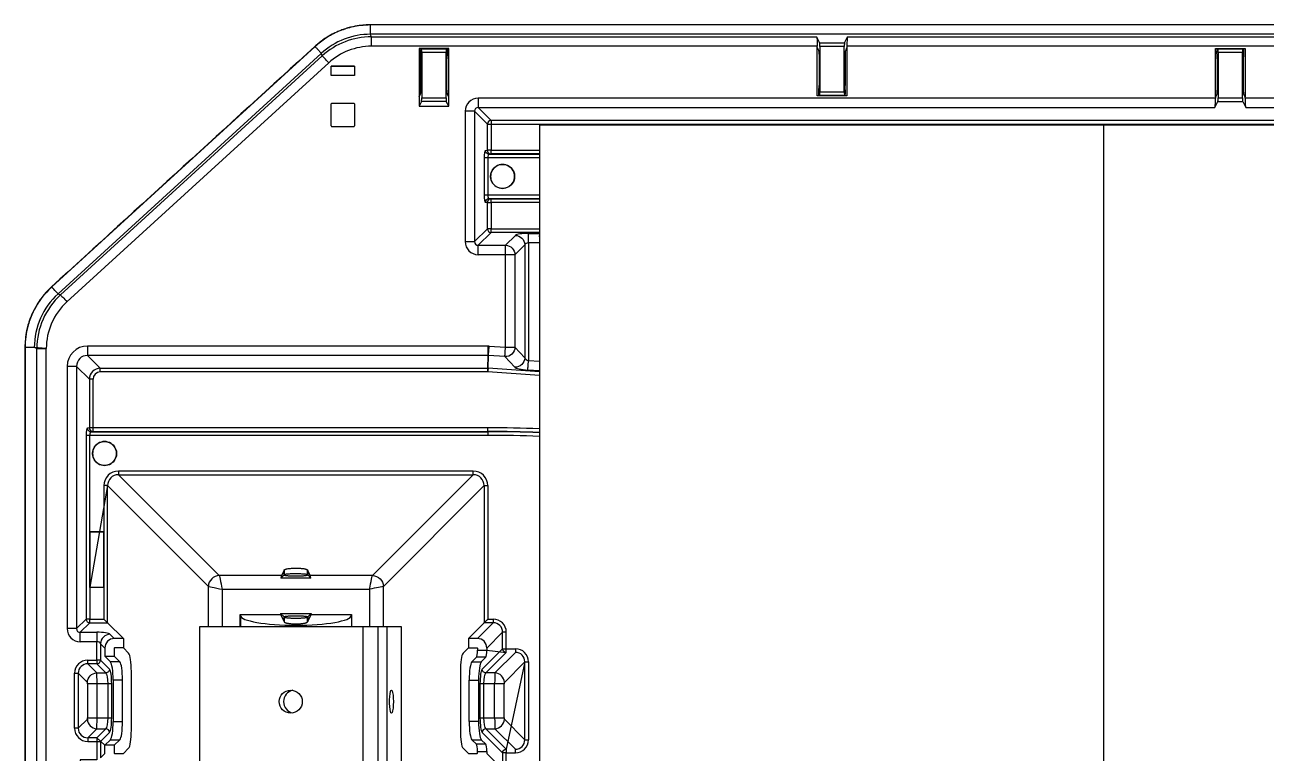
# Model space of a CAD drawing. Header units: feet. Extents: x 1518 to 2565, y 62 to 679.
# Drawn here: x 2068.57 to 2085.34, y 669.15 to 678.99 of the extents above; entities that cross this region are included whole.
import ezdxf

# ---------------------------------------------------------------- set-up
doc = ezdxf.new("R2010")
doc.units = ezdxf.units.FT
doc.header["$LTSCALE"] = 50
doc.header["$MEASUREMENT"] = 0

# ---------------------------------------------------------------- blocks, each defined once
blk = doc.blocks.new('Z1')
at = {"color": 1, "linetype": 'Continuous'}
for p, q in [((-50.20885535459092, 212.0971609785156), (-50.18797964908299, 212.0550716514008)), ((-50.18436582416325, 212.0058391534731), (-50.18436582416325, 211.5843920753978)), ((-49.83335547906609, 212.0058391534731), (-49.83335547906609, 211.5843920753978)), ((-49.80885656207829, 212.0971609785156), (-49.82974165414635, 212.0550716514008)), ((-56.46212412962996, 211.8453102345829), (-56.46212412962996, 211.7203094386023)), ((-55.56436554061656, 211.5223469254834), (-55.56436554061656, 211.9437846169985)), ((-55.21335519551576, 211.5223469254834), (-55.21335519551576, 211.9437846169985)), ((-44.80435672115709, 211.9437846169985), (-44.80435672115709, 211.5223469254834)), ((-44.45335576261641, 211.9437846169985), (-44.45335576261641, 211.5223469254834)), ((-56.77612327562019, 211.0373153019427), (-56.77612327562019, 211.3353103661448)), ((-56.76612659110106, 211.3453164372204), (-56.47212081414909, 211.3453164372204)), ((-56.46212412962996, 211.3353103661448), (-56.46212412962996, 211.0373153019427)), ((-55.1888562785316, 211.4310157138825), (-55.20974137059602, 211.4731050409955)), ((-44.82885563814125, 211.4310157138825), (-44.82885563814125, 211.4131718666831)), ((-56.47212081414909, 211.0273092308671), (-56.76612659110106, 211.0273092308671)), ((-60.75348020885212, 208.0281724638171), (-60.62545694112123, 208.0281724638171)), ((-60.02097197751573, 206.9055682589042), (-54.65867530989271, 206.9055682589042)), ((-54.65867530989271, 206.9055682589042), (-54.65867530989271, 206.9082152683259)), ((-59.84872863395503, 205.5494546448444), (-60.03612188250554, 205.5494546448444)), ((-57.41226910014302, 205.0352965311085), (-57.41226910014302, 204.9712051114984)), ((-57.0950785243549, 204.9712051114984), (-57.0950785243549, 205.0352965311085)), ((-60.03829956401387, 204.8016369370307), (-60.03829956401387, 204.3722676038087)), ((-60.21560226246584, 204.2442161764029), (-60.08754144850172, 204.3722676038087)), ((-60.03829956401387, 204.3722676038087), (-60.08754144850172, 204.3722676038087)), ((-58.00509595842232, 204.4360868132317), (-57.46150159807075, 204.4360868132317)), ((-57.41226910014302, 204.4000142699442), (-57.41226910014302, 204.3359228503341)), ((-57.0950785243549, 204.3359228503341), (-57.0950785243549, 204.4000142699442)), ((-56.50225166607561, 204.4360868132317), (-56.50225166607561, 204.2675605467266)), ((-60.21560226246584, 204.2442161764029), (-60.34362553019673, 204.2442161764029)), ((-56.34928831312209, 204.2675605467266), (-56.34928831312209, 202.2475638285687)), ((-54.99481734675282, 203.9113218886941), (-54.92309465529615, 203.9830539667055)), ((-54.92309465529615, 203.9830539667055), (-54.80494604682826, 203.9830539667055)), ((-54.80494604682826, 203.9830539667055), (-54.80001810375688, 203.9781260236323)), ((-54.80001810375688, 203.9781260236323), (-54.80001810375688, 203.9549599979164)), ((-54.80001810375688, 203.9549599979164), (-54.67309306333846, 203.9549599979164)), ((-54.16004256347514, 203.7950036590773), (-54.11080067898729, 203.7950036590773)), ((-54.11080067898729, 203.7950036590773), (-54.11080067898729, 202.743174103236)), ((-59.47610104524574, 202.8730559094965), (-59.47610104524574, 203.6651218528168)), ((-55.03124657925218, 203.6651218528168), (-55.03124657925218, 202.8730559094965)), ((-59.70732013418456, 202.6671335949959), (-59.83425456115947, 202.6671335949959)), ((-54.16004256347514, 202.743174103236), (-54.11080067898729, 202.743174103236))]:
    blk.add_line(p, q, dxfattribs=at)
for points in [[(-38.03573773948665, 212.4045895337404), (-38.03573773948665, 212.4024024656719), (-56.24533218069701, 212.4024024656719), (-56.24533218069701, 212.4045895337404)], [(-56.23233179754607, 212.2430280934459), (-50.21826068594237, 212.2430280934459), (-50.17704430874437, 212.1599664396472), (-49.8406769944886, 212.1599664396472), (-49.79946061729061, 212.2430280934459), (-39.45826125303938, 212.2430280934459), (-39.4170354892849, 212.1599664396472)], [(-55.1888562785316, 211.3040906734641), (-55.1888562785316, 211.4310157138825), (-55.1888562785316, 212.0852775957937), (-55.58885507104424, 212.0852775957937), (-55.58885507104424, 211.4310157138825), (-55.5679793655363, 211.4731050409955)], [(-44.80797993263332, 211.4731050409955), (-44.82885563814125, 211.4310157138825), (-44.82885563814125, 212.0852775957937), (-44.42885684562862, 212.0852775957937), (-44.42885684562862, 211.4310157138825)], [(-60.4663641656407, 208.7701047996179), (-60.43283537963725, 208.755320970402), (-56.89648711183327, 211.9853670699686)], [(-56.46321297038594, 211.8442213938288), (-56.46212412962996, 211.8453102345829), (-56.77612327562019, 211.8453102345829), (-56.77503443486421, 211.8442213938288)], [(-56.46321297038594, 211.7214076659166), (-56.46212412962996, 211.7203094386023), (-56.77612327562019, 211.7203094386023)], [(-55.58885507104424, 211.4310157138825), (-55.58885507104424, 211.3040906734641), (-55.1888562785316, 211.3040906734641), (-55.22067671093828, 211.3682196393074), (-55.55704402519405, 211.3682196393074), (-55.58885507104424, 211.3040906734641)], [(-38.58022382286799, 211.2851485989522), (-38.58022382286799, 211.4131718666831), (-44.42885684562862, 211.4131718666831), (-44.42885684562862, 211.4310157138825), (-44.44974193769667, 211.4731050409955)], [(-46.33827052125343, 195.4251692547859), (-38.71326889925331, 195.4251692547859), (-38.71326889925331, 211.0501748867209), (-46.33827052125343, 211.0501748867209), (-53.96327214324992, 211.0501748867209), (-53.96327214324992, 195.4251692547859), (-54.61671739459416, 195.4251692547859), (-54.61671739459416, 195.4744111392738), (-53.96327214324992, 195.4744111392738)], [(-53.96327214324992, 195.4251692547859), (-46.33827052125343, 195.4251692547859), (-46.33827052125343, 211.0501748867209)], [(-54.66079667205486, 210.6065849177776), (-54.71003855653908, 210.6065849177776), (-54.71003855653908, 210.1048546071415), (-54.66079667205486, 210.1048546071415), (-53.96327214324992, 210.1048546071415)], [(-53.96327214324992, 210.6065849177776), (-54.66079667205486, 210.6065849177776), (-54.66079667205486, 210.1048546071415)], [(-53.96327214324992, 209.5984404039482), (-54.61671739459416, 209.5984404039482), (-54.61671739459416, 209.6476729018777), (-53.96327214324992, 209.6476729018777)], [(-54.11081006554377, 209.4575481648808), (-54.11081006554377, 209.5855714326117), (-53.96327214324992, 209.5855714326117)], [(-53.96327214324992, 209.5435759710799), (-53.97105360002388, 209.5513574278557), (-53.96327214324992, 209.5513574278557)], [(-54.16005195003163, 209.4313221211796), (-54.29309702641694, 209.298267658236), (-54.29309702641694, 208.0476777318236), (-54.16005195003163, 207.9052460972071)], [(-53.96327214324992, 209.4575481648808), (-54.11081006554377, 209.4575481648808), (-54.11081006554377, 207.866864460595), (-53.96327214324992, 207.8568020701696)], [(-60.75348020885212, 198.5100052984963), (-60.75348020885212, 208.0281724638171), (-60.78700899485921, 208.0429562930331)], [(-53.96327214324992, 207.6662267783777), (-54.660102066744, 207.7137696958252), (-59.8957365175811, 207.7137696958252), (-59.8957365175811, 207.7630115803113), (-54.660102066744, 207.7630115803113), (-54.6542354678495, 207.9351516717343), (-54.6542354678495, 208.0631749394652), (-60.06787660900591, 208.0631749394652), (-60.06787660900591, 207.9351516717343)], [(-54.6542354678495, 207.9351516717343), (-60.06787660900591, 207.9351516717343), (-59.8957365175811, 207.7630115803113)], [(-60.21560226246584, 207.7874260182743), (-60.34362553019673, 207.7874260182743), (-60.34362553019673, 204.2442161764029)], [(-60.04346217104103, 207.6152859268514), (-60.21560226246584, 207.7874260182743), (-60.21560226246584, 204.2442161764029)], [(-54.65867530989271, 206.9055682589042), (-54.65867530989271, 206.8555754497575), (-60.03829956401387, 206.8555754497575)], [(-58.43577002323946, 204.2675605467266), (-58.43577002323946, 204.8150972615367), (-59.79730906795885, 206.1766363062543), (-59.84654156588658, 206.1766363062543), (-59.84654156588658, 205.5516323263546), (-59.84654156588658, 204.8016369370307), (-59.84654156588658, 204.3722676038087)], [(-54.71003855653908, 206.1766363062543), (-54.66079667205486, 206.1766363062543), (-54.66079667205486, 204.3722676038087)], [(-59.84872863395503, 204.8038146185409), (-59.84872863395503, 205.5494546448444), (-59.84654156588658, 205.5516323263546), (-60.03829956401387, 205.5516323263546), (-60.03612188250554, 205.5494546448444), (-60.03612188250554, 204.8038146185409)], [(-57.46150159807075, 204.4497160957835), (-57.46150159807075, 204.4360868132317), (-57.4136770838777, 204.3396962467432), (-57.4136770838777, 204.4018821950322), (-57.46150159807075, 204.4497160957835), (-57.04584602642717, 204.4497160957835), (-57.04584602642717, 204.4360868132317), (-56.50225166607561, 204.4360868132317), (-56.50379106162654, 204.4205614459152), (-56.50379106162654, 204.2675605467266)], [(-57.04584602642717, 204.4497160957835), (-57.09367054062022, 204.4018821950322), (-57.09367054062022, 204.3396962467432), (-57.04584602642717, 204.4360868132317)], [(-58.00509595842232, 204.2675605467266), (-58.00509595842232, 204.4360868132317), (-58.00355656287138, 204.4205614459152), (-58.00355656287138, 204.2675605467266)], [(-54.58806961886876, 204.323035105881), (-54.80111633106935, 204.1099790071221), (-54.92309465529615, 204.1099790071221), (-54.92309465529615, 203.9830539667055)], [(-60.16636037797798, 204.1949742919169), (-59.94225630018263, 204.1949742919169), (-59.94225630018263, 204.066951024186)], [(-56.0251610708001, 202.2475638285687), (-55.82507719551722, 202.2475638285687), (-55.82507719551722, 204.2675605467266), (-56.0251610708001, 204.2675605467266), (-56.14346925076097, 204.2675605467266), (-56.34928831312209, 204.2675605467266), (-58.5563497502917, 204.2675605467266), (-58.5563497502917, 202.2475638285687), (-56.34928831312209, 202.2475638285687), (-56.14346925076097, 202.2475638285687), (-56.14346925076097, 204.2675605467266)], [(-56.0251610708001, 204.2675605467266), (-56.0251610708001, 202.2475638285687), (-56.14346925076097, 202.2475638285687)], [(-59.89302380225126, 204.0407155939265), (-59.83425456115947, 203.9819557393912), (-59.83425456115947, 203.8710535538776)], [(-59.58425296919813, 203.9830539667055), (-59.70240157766966, 203.9830539667055), (-59.70732013418456, 203.9781260236323), (-59.70732013418456, 203.8710535538776), (-59.63188975222874, 203.7956137853635), (-59.75881479264717, 203.7956137853635), (-59.83425456115947, 203.8710535538776), (-59.70732013418456, 203.8710535538776)], [(-59.93975947569197, 203.0394795869561), (-59.93975947569197, 203.4986981753573), (-60.06778274342287, 203.4986981753573), (-60.06778274342287, 203.0394795869561), (-59.93975947569197, 203.0394795869561), (-59.7907947965432, 203.0394795869561), (-59.74155291205534, 203.0394795869561), (-59.74155291205534, 203.4986981753573), (-59.7907947965432, 203.4986981753573)], [(-59.7907947965432, 203.0394795869561), (-59.7907947965432, 203.4986981753573), (-59.93975947569197, 203.4986981753573)], [(-54.71655282795473, 203.4986981753573), (-54.76579471243895, 203.4986981753573), (-54.76579471243895, 203.0394795869561), (-54.71655282795473, 203.0394795869561), (-54.56758814880595, 203.0394795869561), (-54.43956488107506, 203.0394795869561), (-54.43956488107506, 203.4986981753573), (-54.56758814880595, 203.4986981753573)], [(-54.56758814880595, 203.0394795869561), (-54.56758814880595, 203.4986981753573), (-54.71655282795473, 203.4986981753573), (-54.71655282795473, 203.0394795869561)], [(-59.83425456115947, 202.6671335949959), (-59.75881479264717, 202.7425639769517), (-59.63188975222874, 202.7425639769517), (-59.70732013418456, 202.6671335949959), (-59.70732013418456, 202.5600517386811), (-59.70240157766966, 202.555133182168), (-59.58425296919813, 202.555133182168), (-59.5125302777451, 202.626855873621)]]:
    blk.add_lwpolyline(points, dxfattribs=at)
at = {"color": 1, "linetype": 'Continuous', "flags": 128}
for points in [[(-60.43283537963725, 208.755320970402), (-60.42888363862221, 208.7509843805001), (-60.42242568655638, 208.74391630215), (-60.41365864116597, 208.7343138530778), (-60.4028547126436, 208.7224867897057), (-60.39033304396071, 208.7087824146874), (-60.37647848400957, 208.6936137365828), (-60.36172281446852, 208.6774594698654), (-60.34649781701592, 208.6607889424449), (-56.81014954921193, 211.8908350420097), (-56.82537454666453, 211.9075055694302), (-56.84013021620558, 211.9236692227059), (-56.85398477615672, 211.9388285142522), (-56.86650644483962, 211.9525328892705), (-56.87731037336562, 211.9643693392027), (-56.88607741875239, 211.9739624017147), (-56.89253537081822, 211.9810398666232), (-56.89648711183327, 211.9853670699686), (-56.90949688154433, 212.0188958559738), (-60.4663641656407, 208.7701047996179), (-60.47025958730956, 208.774366297057), (-60.47659551411562, 208.781302963589), (-60.48519360145656, 208.7907082949387), (-60.49579102569987, 208.8023194674715), (-60.50807803042699, 208.8157704054192), (-60.52168853986223, 208.830666873333), (-60.53621893200761, 208.8465770895382), (-60.55123742517753, 208.8630223395612), (-56.99436075452104, 212.1118133959153), (-56.99583444416567, 212.1134184973744)], [(-53.96327214324992, 207.7284784325748), (-54.11952079158436, 207.7391321761697), (-54.11912655613924, 207.7449893885059), (-54.1184694970616, 207.7545449047866), (-54.1175871605883, 207.7675077417061), (-54.11649831983596, 207.7834930503759), (-54.11523113447402, 207.8020127297677), (-54.11383253729582, 207.8225035863888), (-54.11234946109471, 207.8443461073948), (-54.11081006554377, 207.866864460595)], [(-59.64958341449528, 206.3243525731577), (-54.85776421000264, 206.3243525731577), (-54.85776421000264, 206.3735944576438), (-59.64958341449528, 206.3735944576438), (-59.64958341449528, 206.3243525731577), (-58.28804436977953, 204.9628135284383), (-58.28588546138417, 204.9525634068486), (-58.28225286334782, 204.9353109128187), (-58.27728737404323, 204.9117131054227), (-58.27118611119295, 204.8827368001585), (-58.26419312530925, 204.8495083840171), (-58.25658062658476, 204.8133513617049), (-58.24864898487795, 204.7757018766351), (-58.24864898487795, 204.2675605467266)], [(-56.07157760125847, 204.2675605467266), (-56.07157760125847, 204.8150972615367), (-54.71003855653908, 206.1766363062543), (-54.71003855653908, 204.323035105881), (-54.70734461432585, 204.3257290480924), (-54.70280152014311, 204.330272142277), (-54.69659700514967, 204.3364766572686), (-54.68896573330858, 204.3441079291115), (-54.68021746103477, 204.352846814827), (-54.67070887754744, 204.3623647848744), (-54.66079667205486, 204.3722676038087), (-54.58806961886876, 204.3722676038087), (-54.58806961886876, 204.323035105881), (-54.71003855653908, 204.323035105881), (-54.92309465529615, 204.1099790071221)], [(-55.93621404498845, 203.2575574943694), (-55.93737797821086, 203.2115070396812), (-55.94075713917482, 203.1695397378244), (-55.94606054457472, 203.135400825533), (-55.95281886650264, 203.1121127745591), (-55.96042197867064, 203.1017500142698), (-55.96819404888811, 203.1052230408168), (-55.97544985840068, 203.1222408708909), (-55.98155112125096, 203.1512828820614), (-55.98594403050447, 203.1897677708148), (-55.98824373727257, 203.2342694433937), (-55.98824373727257, 203.2808455453433), (-55.98594403050447, 203.3253566044805), (-55.98155112125096, 203.3638321066755), (-55.97544985840068, 203.3928741178461), (-55.96819404888811, 203.409891947922), (-55.96042197867064, 203.4133743610255), (-55.95281886650264, 203.403011600738), (-55.94606054457472, 203.3797235497623), (-55.94075713917482, 203.3455752509144), (-55.93737797821086, 203.3036173356159), (-55.93621404498845, 203.2575574943694)]]:
    blk.add_lwpolyline(points, dxfattribs=at)
at = {"color": 1, "linetype": 'Continuous'}
for points in [[(-55.21335519551576, 212.0803871989538), (-55.56436554061656, 212.0803871989538), (-55.55771985738829, 212.0790636942438), (-55.21999149218755, 212.0790636942438)], [(-55.22429053585802, 212.0290708850971), (-55.55342081371782, 212.0290708850971), (-55.55342081371782, 211.4174615237953), (-55.22429053585802, 211.4174615237953)], [(-49.84429081940834, 212.1107245551611), (-50.17342109726451, 212.1107245551611), (-50.17342109726451, 211.4991058072992), (-49.84429081940834, 211.4991058072992)], [(-44.79342138081483, 211.4174615237953), (-44.46429110295503, 211.4174615237953), (-44.46429110295503, 212.0290708850971), (-44.79342138081483, 212.0290708850971)], [(-56.77503443486421, 211.8442213938288), (-56.46321297038594, 211.8442213938288), (-56.46321297038594, 211.7214076659166), (-56.77503443486421, 211.7214076659166), (-56.77612327562019, 211.7203094386023), (-56.77612327562019, 211.8453102345829)], [(-49.83335547906609, 211.4477894934425), (-50.18436582416325, 211.4477894934425), (-50.17772014093498, 211.4491129981543), (-49.83999177573787, 211.4491129981543)], [(-60.78700899485921, 208.0429562930331), (-60.91285458108177, 208.0429562930331), (-60.91285458108177, 198.4952214692803), (-60.78700899485921, 198.4952214692803), (-60.75348020885212, 198.5100052984963), (-60.62545694112123, 198.5100052984963), (-60.62545694112123, 208.0281724638171)], [(-54.68766100171342, 203.8564762289425), (-54.81459542869197, 203.8564762289425), (-54.87545787226918, 203.7956137853635), (-54.74852344529427, 203.7956137853635)], [(-59.7223949467043, 202.9887640128272), (-59.59546051972939, 202.9887640128272), (-59.59546051972939, 203.5494137494879), (-59.7223949467043, 203.5494137494879)], [(-54.78495267779363, 202.9887640128272), (-54.91188710476854, 202.9887640128272), (-54.91188710476854, 203.5494137494879), (-54.78495267779363, 203.5494137494879)], [(-59.94225630018263, 202.7694376931704), (-59.94225630018263, 202.7201958086844), (-59.89302380225126, 202.7201958086844), (-59.89302380225126, 202.4974621683887), (-59.83425456115947, 202.5562220229222), (-59.83425456115947, 202.6671335949959)], [(-54.68766100171342, 202.6817015333727), (-54.81459542869197, 202.6817015333727), (-54.87545787226918, 202.7425639769517), (-54.74852344529427, 202.7425639769517)]]:
    blk.add_lwpolyline(points, close=True, dxfattribs=at)
for points in [[(-44.83826096948906, 211.2851485989522), (-44.79704459229106, 211.3682196393074), (-44.46067727803529, 211.3682196393074), (-44.41946090083729, 211.2851485989522), (-38.58022382286799, 211.2851485989522), (-38.7523639142928, 211.1130085075292), (-54.6167173945928, 211.1130085075284, 0.3939235326429196), (-54.66595927908202, 211.0637666230414), (-54.83809937050319, 211.2359067144644), (-54.83809937050319, 209.4755328104548)], [(-54.83809937050319, 211.2359067144644), (-54.96612263823408, 211.2359067144644), (-54.96612263823408, 209.4755328104548), (-54.83809937050319, 209.4755328104548), (-54.66595927907974, 209.6476729018765, 0.3939761057967554), (-54.61671739459416, 209.5984404039482), (-54.78885748601897, 209.4263003125252)], [(-54.78885748601897, 211.2851485989522), (-54.61671739459416, 211.1130085075292), (-54.61671739459416, 211.0637666230414), (-38.7523639142928, 211.0637666230414), (-38.75236391429462, 211.1130085075284, -0.3939235326429195), (-38.70312202980494, 211.0637666230414), (-38.53098193838377, 211.2359067144644), (-38.40295867065288, 211.2359067144644), (-38.40295867065288, 206.9751695881969), (-38.53098193838377, 206.9751695881969), (-38.53098193838377, 211.2359067144644)], [(-54.64347847211457, 210.6565777269228, -0.4121208206047946), (-54.69271097004457, 210.7065705360674), (-54.66595927908202, 210.7092175454891), (-54.66595927908202, 211.0637666230414), (-54.61671739459416, 211.0637666230414), (-54.61671739459416, 210.7092175454891), (-53.96327214324992, 210.7092175454891)], [(-53.96327214324992, 210.6592247363442), (-54.61671739459416, 210.6592247363442), (-54.61671739459416, 210.7092175454891), (-54.66595927908202, 210.7092175454891, 0.4120657095397477), (-54.6167173945928, 210.6592247363446), (-54.6434784721132, 210.6565777269225), (-53.96327214324992, 210.6565777269225)], [(-53.96327214324992, 210.00222197943), (-54.61671739459416, 210.00222197943), (-54.61671739459416, 209.6476729018777), (-54.66595927908202, 209.6476729018777), (-54.66595927908202, 210.00222197943), (-54.69271097004457, 210.0048689888499, -0.4122298749777537), (-54.64347847211548, 210.0548617979965)], [(-53.96327214324992, 210.0548617979966), (-54.6434784721132, 210.0548617979966), (-54.61671739459462, 210.0522147885746, 0.4121119320288106), (-54.66595927908202, 210.00222197943), (-54.61671739459416, 210.00222197943), (-54.61671739459416, 210.0522147885749), (-53.96327214324992, 210.0522147885749)], [(-59.58425296919813, 204.1099790071221), (-59.70623129342857, 204.1099790071221), (-59.76499114796252, 204.1687482482159, 0.3939340835216068), (-59.89302380225172, 204.0407155939267), (-59.89302380225126, 203.8179819536308), (-59.77069817536903, 203.6956657133051, -0.394034980623008), (-59.81994005985644, 203.6464238288179)], [(-54.68740756464103, 203.646423828819), (-54.41079508009352, 203.9230269268093, -0.3939712607266894), (-54.46003696458138, 203.9722688112961), (-54.41079508009352, 203.9722688112961), (-54.41079508009352, 204.1950024515918), (-54.46003696458138, 204.1950024515918)], [(-60.1930182033575, 203.6407168014139), (-60.1930182033575, 202.8974609609013), (-60.24226008784535, 202.8974609609013), (-60.24226008784535, 203.6407168014139), (-60.1930182033575, 203.6407168014139), (-60.07069257647527, 203.5184005610881, -0.3939502405857858), (-59.9426693087421, 203.6464238288185), (-60.0649949356266, 203.7687400691448), (-60.0649949356266, 203.8179819536308), (-59.94225630018263, 203.8179819536308), (-59.94225630018263, 203.7687400691448), (-60.0649949356266, 203.7687400691448)], [(-54.16004256347514, 203.7950036590773), (-54.43664566146617, 203.5184005610881, 0.3939114450485922), (-54.56467831575401, 203.646423828819)], [(-60.1930182033575, 202.8974609609013), (-60.07069257647572, 203.0197865877857, 0.3939728728960259), (-59.94266930874437, 202.8917539334961), (-60.0649949356266, 202.7694376931704)], [(-59.94266930874437, 202.8917539334961), (-59.81994005985689, 202.8917539334961), (-59.94225630018263, 202.7694376931704), (-60.0649949356266, 202.7694376931704), (-60.0649949356266, 202.7201958086844), (-59.94225630018263, 202.7201958086844), (-59.94225630018263, 202.4712361246875), (-60.16636037797798, 202.4712361246875), (-60.16636037797798, 202.3432034703983), (-60.03829956401614, 202.2151520429917, 0.393923532642131), (-60.08754144850172, 202.1659101585046), (-60.03829956401387, 202.1659101585046), (-60.03829956401387, 201.7365502118409), (-60.03829956401387, 200.9865454359606), (-60.03829956401387, 199.6826023125559)], [(-59.89302380225126, 202.7201958086844), (-59.77069817536767, 202.8425214355678, 0.3939761057962954), (-59.81994005985462, 202.8917539334965)], [(-54.99481734675282, 202.626855873621), (-54.92309465529615, 202.555133182168), (-54.80494604682826, 202.555133182168), (-54.80001810375688, 202.5600517386811), (-54.80001810375688, 202.5832177643988), (-54.67309306333846, 202.5832177643988), (-54.67309306333846, 202.5562220229222), (-54.46003696458138, 202.3431753107234), (-54.41079508009352, 202.3431753107234), (-54.41079508009352, 202.5659089510191), (-54.46003696458138, 202.5659089510191, -0.3940349806230412), (-54.41079508009398, 202.6151508355046), (-54.68740756464103, 202.8917539334961), (-54.56467831575355, 202.8917539334961)], [(-54.68740756464331, 202.8917539334966, 0.393976105796197), (-54.73664944913025, 202.8425214355678), (-54.46003696458138, 202.5659089510191), (-54.46003696458138, 202.3431753107234)]]:
    blk.add_lwpolyline(points, format="xyb", dxfattribs=at)
for points in [[(-54.54844286909429, 210.4913717195449, 0.5444653215147603), (-54.54844286909429, 210.2200719114882, 0.2949465243017387), (-54.37315620631489, 210.2200719114882, 0.5444653215145963), (-54.37315620631489, 210.4913717195449, 0.2949465243017386)], [(-54.29309702641694, 209.298267658236), (-54.42112029414784, 209.298267658236), (-54.42112029414784, 209.4263003125252, -0.3939114450483636)], [(-60.04346217104148, 206.9582080774718, 0.412002415561427), (-59.99422028655681, 206.9082152683259), (-54.65867530989271, 206.9082152683259), (-54.65867530989271, 206.9582080774708), (-59.99422028655681, 206.9582080774708), (-60.04346217104103, 206.9582080774708), (-60.07021386200495, 206.9555610680501, 0.412065709539914), (-60.020971977518, 206.9055682589046), (-59.99422028655681, 206.9082152683259), (-59.99422028655681, 206.9582080774708), (-59.99422028655681, 207.6152859268514), (-60.04346217104103, 207.6152859268514)], [(-60.03612188250554, 204.8038146185409), (-59.84872863395503, 204.8038146185409), (-59.84654156588658, 204.8016369370307), (-60.03829956401387, 204.8016369370307), (-60.03829956401387, 205.5516323263546), (-60.03829956401387, 206.8555754497575), (-60.08754144850172, 206.8555754497575), (-60.08754144850172, 204.3722676038087, 0.3939761057967876), (-60.0382995640125, 204.3230351058806), (-59.79730906795885, 204.323035105881), (-59.79730906795885, 206.1766363062543)], [(-59.92594286909662, 206.7469072972307, 0.5444653215145963), (-59.92594286909662, 206.475607489174, 0.2949465243018075), (-59.75065620631722, 206.475607489174, 0.5444653215145963), (-59.75065620631722, 206.7469072972307, 0.2949465243018074)], [(-54.41079508009352, 203.9230269268082), (-54.41079508009352, 203.9722688112961), (-54.28806583120604, 203.9722688112961), (-54.28806583120604, 203.9230269268082), (-54.56467831575355, 203.646423828819), (-54.68740756464103, 203.646423828819, -0.394034980623468), (-54.73664944912844, 203.6956657133047), (-54.46003696458138, 203.9722688112961), (-54.46003696458138, 204.1950024515918), (-54.67309306333846, 203.9819557393912), (-54.67309306333846, 203.9549599979164)], [(-54.41079508009352, 202.6151508355051), (-54.41079508009352, 202.5659089510191), (-54.28806583120604, 202.5659089510191), (-54.28806583120604, 202.6151508355051), (-54.56467831575355, 202.8917539334961, 0.3939340835217379), (-54.43664566146572, 203.0197865877851), (-54.16004256347514, 202.743174103236), (-54.16004256347514, 203.7950036590773)]]:
    blk.add_lwpolyline(points, format="xyb", close=True, dxfattribs=at)
at = {"color": 1, "linetype": 'Continuous', "flags": 128}
for points in [[(-54.64217374052168, 208.0627619309034), (-54.42112029414784, 208.0476777318236), (-54.42112029414784, 209.298267658236), (-54.78885748601897, 209.298267658236), (-54.78885748601897, 209.4263003125252), (-54.42112029414784, 209.4263003125252), (-54.28807521776162, 209.5593453889114, -0.393968783505752), (-54.16005195003163, 209.4313221211796), (-54.16005195003163, 207.9052460972075, -0.4119094439765458), (-54.29678594380312, 207.7775138127818), (-54.42984040674492, 207.9199548339566), (-54.4294367847433, 207.9258026597363), (-54.42878911222579, 207.935358176017), (-54.42789738919237, 207.948330399493), (-54.42680854843638, 207.9643157081628), (-54.42555074963457, 207.9828353875546), (-54.42415215245637, 208.0033262441757), (-54.42265968969878, 208.0251593786252), (-54.42112029414784, 208.0476777318236), (-54.29309702641694, 208.0476777318236, -0.4119267484618014), (-54.42984040674719, 207.9199548339568), (-54.65088446655864, 207.9350296464781)], [(-53.96327214324992, 207.7155813015634), (-54.65675106545677, 207.7628895550552), (-54.656901250386, 207.7606461676369), (-54.65715468745839, 207.7569666368108), (-54.65749260355733, 207.7519823743896), (-54.65791499867555, 207.745834178746), (-54.65840309970372, 207.7387097810479), (-54.65893813352159, 207.7308250721326), (-54.65951071357631, 207.7224334890743), (-54.660102066744, 207.7137696958252), (-54.660102066744, 207.7630115803113, -0.01674207531870982), (-54.65675106545359, 207.7628895550544), (-54.65088446655864, 207.9350296464781), (-54.65049023111351, 207.9408868588143), (-54.64983317203951, 207.950442375095), (-54.64895083556257, 207.9634052120145), (-54.64786199481023, 207.9793905206843), (-54.64659480944829, 207.9979102000761), (-54.64519621227009, 208.0184010566973), (-54.64371313606898, 208.040243577705), (-54.64217374052168, 208.0627619309034)], [(-54.85776421000264, 206.3243525731577), (-56.21930325471794, 204.962813528439, -0.3939198377300948), (-56.07157760125847, 204.8150972615367), (-56.08014752892268, 204.8132856557968), (-56.09415227380669, 204.810338276513), (-56.11314128111189, 204.8063396027064), (-56.13656074390019, 204.8014116596332), (-56.16369728375139, 204.7957046322281), (-56.19370611041813, 204.7893780919803), (-56.22569550087428, 204.7826479297273), (-56.25868925306349, 204.7757018766351), (-56.25868925306349, 204.2675605467266)], [(-59.94266930874437, 203.646423828819), (-59.81994005985689, 203.646423828819), (-59.94225630018218, 203.7687400691441, 0.3939123803948911), (-59.89302380225126, 203.8179819536308), (-59.94225630018263, 203.8179819536308), (-59.94225630018263, 204.066951024186), (-60.16636037797798, 204.066951024186), (-60.16636037797798, 204.1949742919169), (-60.03829956401387, 204.323035105881), (-60.03829956401387, 204.3722676038087), (-59.84654156588658, 204.3722676038087), (-59.83785899951909, 204.3635850374449), (-59.82944864334422, 204.3551652947099), (-59.82154516131413, 204.3472711992363), (-59.81440199049757, 204.3401280284215), (-59.80824440829747, 204.3339704462214), (-59.80324137275966, 204.3289674106836), (-59.79956184193361, 204.3252878798558), (-59.79730906795885, 204.323035105881), (-59.58425296919813, 204.1099790071221), (-59.58425296919813, 203.9830539667055), (-59.5125302777451, 203.9113218886941)]]:
    blk.add_lwpolyline(points, format="xyb", dxfattribs=at)
blk.add_lwpolyline([(-57.4136770838777, 204.9693371864105), (-57.4136770838777, 205.0315231346995), (-57.44776906337574, 204.9628135284383), (-58.28804436977862, 204.9628135284385, 0.393903763683659), (-58.43577002323946, 204.8150972615367), (-58.42551990164793, 204.8129383531432), (-58.40825802105974, 204.8093057551068), (-58.38466960022197, 204.8043402658022), (-58.35568390840126, 204.7982296163937), (-58.32245549225991, 204.79123663051), (-58.2862984699459, 204.7836241317837), (-58.24864898487795, 204.7757018766351), (-56.25868925306349, 204.7757018766351), (-56.25076699791316, 204.8133513617049), (-56.24315449918868, 204.8495083840171), (-56.23616151330498, 204.8827368001585), (-56.2300602504547, 204.9117131054227), (-56.2250947611501, 204.9353109128187), (-56.22146216311376, 204.9525634068486), (-56.2193032547184, 204.9628135284383), (-57.05957856111854, 204.9628135284383), (-57.09367054062022, 205.0315231346995), (-57.09367054062022, 204.9693371864105), (-57.05254802900527, 204.9282146747937), (-57.45479020893617, 204.9282146747937)], format="xyb", close=True, dxfattribs=at)
at = {"color": 1, "linetype": 'Continuous'}
for centre, radius in [((-54.46079953770459, 210.3557218155165), 0.1629224794498896), ((-59.83829953770692, 206.6112573932023), 0.1629224794498896), ((-57.3224496650364, 203.2579805934074), 0.155591623904354)]:
    blk.add_circle(centre, radius, dxfattribs=at)
for centre, radius, start, end in [((-54.65867277408688, 188.375721815517), 18.58248855772501, 87.8553581991192, 90), ((-54.65867277408688, 188.375721815517), 18.5324961729672, 87.84957020051397, 90), ((-54.65867277408688, 188.375721815517), 18.52984744993921, 87.84926266590607, 90), ((-54.65867277408688, 188.375721815517), 18.47985506518143, 87.84344166661194, 90), ((-57.26332860574985, 203.2575574943694), 0.156568825296768, 101.5558960756812, 258.4441039243188)]:
    blk.add_arc(centre, radius, start, end, dxfattribs=at)
for centre, major_axis, ratio, start_param, end_param in [((-56.2319116447361, 211.2571529766228), (-0.3697555114490285, 0.953085972283162), 0.9781889138800524, 5.918991765014169, 6.647378849344993), ((-56.22199261135393, 211.2315855644192), (-0.3664502422570026, 0.944566273173848), 0.9870118789328922, 5.918991765014138, 6.647378849344999), ((-50.17779970834454, 212.1107222600658), (0, 0.04999999999998295), 0.08748866352564874, 4.712388980384691, 6.108652381977758), ((-49.83991665944632, 212.1107222600658), (0, 0.04999999999998295), 0.08748866352564874, 0.1745329251680161, 1.570796326794897), ((-49.79748465763623, 212.11500671676), (0, 0.1299999999999955), 0.08748866352601549, 0.1745329252019127, 1.570796326802767), ((-56.22199261135393, 211.2315855644192), (0.3202495028621116, -0.8254787267738096), 0.9825805906154939, 2.777399111424363, 3.505786195755255), ((-55.55779970834192, 212.0290728036271), (0, 0.04999999999998295), 0.08748866352678561, 4.712388980384691, 6.265732014589888), ((-55.21991665944734, 212.0290728036271), (0, 0.04999999999998295), 0.08748866352564874, 0.01745329264205119, 1.570796326794897), ((-50.18873579128558, 212.0058348061702), (0, 0.05000000000001137), 0.08748866352559902, 4.712388980378438, 6.108652382048686), ((-49.82898057650527, 212.0058348061702), (0, 0.05000000000001137), 0.08748866352559902, 0.1745329251438547, 1.570796326801149), ((-44.79779970834352, 212.0290728036307), (0, 0.04999999999998295), 0.08748866352564874, 4.712388980384691, 6.265732014576519), ((-44.4599166594453, 212.0290728036307), (0, 0.04999999999998295), 0.08748866352621718, 0.01745329268103431, 1.570796326794897), ((-55.56873579128296, 211.9437870095189), (0, 0.05000000000003979), 0.08748866352554928, 4.712388980397196, 5.759586531582016), ((-44.80873579128456, 211.9437870095189), (0, 0.05000000000003979), 0.08748866352668615, 4.712388980397196, 5.759586531582017), ((-55.56873579128296, 211.5223445314641), (0, 0.04999999999998295), 0.08748866352564874, 3.316125578770763, 4.712388980384691), ((-55.20898057650629, 211.5223445314641), (0, 0.04999999999998295), 0.08748866352564874, 1.570796326794897, 2.967059728390773), ((-50.18873579128558, 211.5843923281082), (0, 0.05000000000003979), 0.08748866352554928, 3.665191429181688, 4.712388980367638), ((-50.17779970834454, 211.4991065340018), (0, 0.05000000000001137), 0.08748866352559902, 3.159045946121291, 4.712388980394922), ((-49.83991665944632, 211.4991065340018), (0, 0.05000000000001137), 0.08748866352559902, 1.570796326784665, 3.124139361019478), ((-44.80873579128456, 211.522344531455), (0, 0.04999999999998295), 0.08748866352678561, 3.316125578770762, 4.712388980384691), ((-44.44898057650789, 211.522344531455), (0, 0.04999999999998295), 0.08748866352621718, 1.570796326794897, 2.967059728327236), ((-56.76612205615675, 211.3353112541008), (-0.007073221891715774, 0.007073221891658932), 0.9996954598789115, 5.497939437028067, 7.068431177328768), ((-56.47212510271856, 211.3353112541008), (0.007073221891687353, 0.007073221891658932), 0.9996954598849382, 5.497939437031424, 7.068431177328938), ((-55.55779970834192, 211.4174570775613), (0, 0.05000000000001137), 0.08748866352559902, 3.316125578724033, 4.712388980373322), ((-55.21991665944734, 211.4174570775613), (0, 0.05000000000001137), 0.08748866352559902, 1.570796326806265, 2.967059728333252), ((-54.78334678929969, 211.2303958307275), (0.1311768082157698, -0.1311768082157414), 0.9702875252477111, 2.371273620688573, 3.911911686490495), ((-44.79779970834352, 211.4174570775594), (0, 0.04999999999998295), 0.08748866352564874, 3.316125578799963, 4.712388980398333), ((-44.4599166594453, 211.4174570775594), (0, 0.04999999999998295), 0.08748866352621718, 1.570796326781254, 2.967059728398114), ((-44.41748465763521, 211.413172620867), (0, 0.129999999999967), 0.087488663525816, 1.570796326787245, 2.967059728414849), ((-54.78334678929969, 211.2303958307275), (-0.04198421267130925, 0.04198421267133767), 0.8421103269484623, 5.512866274278498, 7.053504340080331), ((-56.76612205615675, 211.0373143006618), (-0.007073221891715774, -0.007073221891658932), 0.999695459886948, 5.497939437034438, 7.068431177327099), ((-56.47212510271856, 211.0373143006618), (0.007073221891687353, -0.007073221891658932), 0.9996954598849382, 5.497939437030249, 7.068431177327762), ((-54.692407227285, 210.6065869523609), (0, 0.09999999999999432), 0.1763269807085621, 0.01745329251894868, 1.570796326794897), ((-54.64316683963625, 210.6065869523609), (0, 0.05000000000001137), 0.3526539614170241, 0.01745329251894867, 1.570796326794897), ((-54.692407227285, 210.1048566786721), (0, 0.0999999999999659), 0.1763269807086123, 1.570796326794897, 3.124139361070846), ((-54.64316683963625, 210.1048566786721), (0, 0.04999999999998295), 0.3526539614172245, 1.570796326794897, 3.124139361070845), ((-54.78334678929969, 209.4810478003055), (0.1311768082157698, 0.131176808215713), 0.9702875252481411, 2.371273620689436, 3.911911686490919), ((-54.78334678929969, 209.4810478003055), (0.04198421267133767, 0.04198421267128083), 0.8421103269484089, 2.371273620690053, 3.911911686492083), ((-54.11080832568405, 209.5538344816723), (0.1799999999999784, 0), 0.1763269807085733, 1.570796326794897, 2.967059728390081), ((-53.8547991530977, 209.4575483303088), (0.1330424092420515, -0.1289702485919975), 0.1227442151342107, 3.780325283627104, 3.887313021485073), ((-54.11080832568405, 209.4258094737816), (0.04999999999998295, 0), 0.6347771305498673, 1.570796326794897, 2.967059728386808), ((-59.76760393519362, 208.0277017506924), (0.936160955748136, -0.4128168102128029), 0.9773835387108496, 2.732964742774906, 3.550220564404674), ((-59.74203652299184, 208.0164273459159), (0.9274857998491939, -0.4089913460505272), 0.986525408670164, 2.732964742774828, 3.55022056440464), ((-59.74203652299184, 208.0164273459159), (0.8106863386848601, -0.3574865479745312), 0.9819331962819281, 2.732964742774857, 3.550220564404596), ((-60.05930412810994, 207.7788531695387), (-0.2040528127800769, 0.2040528127801053), 0.9702875252477924, 5.512866274278612, 7.053504340080513), ((-54.65442504319799, 207.8803958307271), (0.006223830749178205, 0.1826739945772999), 0.9847905179593639, 6.249645387821078, 6.316725226538062), ((-60.05930412810994, 207.7788531695387), (-0.1148602172356164, 0.1148602172356164), 0.9234356309844305, 5.512866274278518, 7.053504340080284), ((-54.65442504319799, 207.8803958307271), (0.001864534961555364, 0.05472546783207121), 0.913121566734543, 6.249645387821091, 6.316725226537842), ((-54.11080832568405, 207.8986766957605), (0.04876805727047895, -0.01899546653822881), 0.5807023059797489, 3.538569745007396, 4.934833146603097), ((-59.89267513134109, 207.6122241727699), (-0.107180849004493, 0.1071808490044646), 0.989598591195729, 5.512866274278542, 7.053504340080375), ((-59.89267513134109, 207.6122241727699), (-0.07287600456430708, 0.0728760045643355), 0.9702875252479327, 5.512866274278824, 7.053504340080744), ((-54.11952201383247, 207.7709485693176), (0.1799861978903153, -0.01267271606639043), 0.1758919476312577, 3.328509388153919, 4.724772789747015), ((-60.06990722728733, 206.8555768806982), (0, 0.0999999999999659), 0.1763269807086123, 0.01745329252056527, 1.570796326794897), ((-60.02066683963494, 206.8555768806982), (0, 0.04999999999998295), 0.3526539614172245, 0.01745329252057023, 1.570796326794897), ((-59.64346068809391, 206.1705097295217), (-0.1457520091286426, 0.1457520091286142), 0.9702875252476374, 5.512866274278531, 7.053504340080607), ((-59.64346068809391, 206.1705097295217), (0.1114471646884283, -0.1114471646884567), 0.9517157073891857, 2.371273620689102, 3.911911686490947), ((-54.86388486008218, 206.1705097295217), (0.1457520091286142, 0.1457520091286142), 0.9702875252479269, 5.512866274278634, 7.053504340080551), ((-54.86388486008218, 206.1705097295217), (0.1114471646884851, 0.1114471646884283), 0.9517157073890644, 5.512866274278774, 7.053504340080909), ((-57.4448810682552, 204.7757014532053), (0, 0.1899999999999693), 0.08748866352614164, 0.1745329251991337, 0.6389942587803261), ((-57.91177247217638, 204.9731458767455), (0.4999999999999716, 0), 0.08748866352585125, 6.195918844580723, 6.224624929942407), ((-57.06246447992089, 204.7757014532053), (0, 0.1899999999999693), 0.08748866352599205, 5.644191048399916, 6.108652381980311), ((-57.25367277408805, 204.4228651452613), (0.75, 0), 0.1763269807084574, 3.159045946109908, 6.265732014659628), ((-54.59357632784668, 204.1894940378897), (-0.1311768082157698, -0.1311768082157414), 0.9702875252481443, 2.371273620689017, 3.911911686490804), ((-54.59357632784668, 204.1894940378897), (0.09687196377558394, 0.09687196377558394), 0.948921421343525, 5.512866274278627, 7.053504340080567), ((-60.16084678929838, 204.2497235764367), (0.1311768082157414, 0.1311768082157698), 0.9702875252479277, 2.371273620688684, 3.911911686490694), ((-60.16084678929838, 204.2497235764367), (0.04198421267130925, 0.04198421267130925), 0.8421103269487474, 2.371273620688567, 3.911911686491086), ((-59.94225990234918, 204.1632329376607), (0.1800000000000068, 0), 0.1763269807083875, 0.1745329251998932, 1.570796326794897), ((-59.7022475419144, 203.9779723594766), (0.09473880593361628, -0.09473880593361628), 0.9702875252480073, 2.371273620689046, 3.911911686490777), ((-54.80509800625805, 203.9779723594766), (-0.09473880593358786, -0.09473880593361629), 0.9702875252477029, 2.371273620688517, 3.911911686490561), ((-59.94225990234918, 204.03520792977), (0.04999999999998295, 0), 0.6347771305510042, 0.1745329252005078, 1.570796326794897), ((-54.81765357127006, 203.9549594556538), (0, 0.09999999999999432), 0.1763269807085621, 3.316125578788889, 4.712388980384692), ((-54.69072524478543, 203.9549594556538), (0, 0.09999999999999432), 0.1763269807085621, 3.316125578790476, 4.712388980384692), ((-54.29357632784377, 203.7894940378901), (0.1311768082157698, 0.1311768082157414), 0.9702875252479277, 5.512866274278869, 7.053504340080535), ((-60.05948311221073, 203.6352079297703), (-0.1311768082157698, 0.1311768082157414), 0.9702875252480361, 5.512866274278552, 7.053504340080417), ((-59.76647274243442, 203.5494125805362), (0, 0.25), 0.1763269807084953, 4.712388980384692, 6.108652381979934), ((-59.63954441594615, 203.5494125805362), (0, 0.25), 0.1763269807084953, 4.712388980384692, 6.10865238198057), ((-59.52018380747541, 203.6651236455782), (0, 0.2500000000000284), 0.1763269807084752, 4.712388980384692, 6.108652381979915), ((-54.98716174070069, 203.6651236455782), (0, 0.2500000000000284), 0.1763269807084752, 0.1745329251991125, 1.570796326794897), ((-54.86780113222994, 203.5494125805362), (0, 0.25), 0.1763269807084953, 0.1745329251997281, 1.570796326794897), ((-54.74087280574167, 203.5494125805362), (0, 0.25), 0.1763269807084953, 0.1745329251997281, 1.570796326794897), ((-54.29357632784377, 203.7894940378901), (0.09687196377558394, 0.09687196377558394), 0.9489214213432317, 5.512866274278669, 7.053504340080508), ((-60.05948311221073, 203.6352079297703), (-0.09687196377558394, 0.09687196377558394), 0.9489214213433783, 5.512866274278541, 7.053504340080636), ((-59.94328363192471, 203.4986999172452), (0, 0.1500000000000057), 0.02351026409447273, 4.71238898038469, 6.108652381979523), ((-59.82606042206316, 203.4986999172452), (0, 0.1500000000000057), 0.2351026409445378, 4.712388980384693, 6.10865238197966), ((-59.77682003441078, 203.4986999172452), (0, 0.1999999999999886), 0.1763269807085621, 4.712388980384692, 6.108652381979828), ((-54.73052551376168, 203.4986999172452), (0, 0.1999999999999886), 0.1763269807085621, 0.1745329251990431, 1.570796326794897), ((-54.68128512611293, 203.4986999172452), (0, 0.1500000000000057), 0.2351026409443483, 0.1745329251993267, 1.570796326794897), ((-54.56406191625138, 203.4986999172452), (0, 0.1500000000000057), 0.02351026409447273, 0.1745329252085753, 1.570796326794897), ((-60.07130863981365, 203.4986999172452), (0, 0.02000000000001023), 0.1763269807084619, 4.712388980384692, 6.108652381971022), ((-54.4360369083588, 203.4986999172452), (0, 0.02000000000001023), 0.1763269807084619, 0.174532925200703, 1.570796326794897), ((-60.07130863981365, 203.0394794203821), (0, 0.02000000000001023), 0.1763269807084619, 3.316125578798262, 4.712388980384692), ((-59.94328363192471, 203.0394794203821), (0, 0.1499999999999772), 0.02351026409447718, 3.316125578790944, 4.71238898038469), ((-59.82606042206316, 203.0394794203821), (0, 0.1499999999999772), 0.2351026409445823, 3.316125578789768, 4.712388980384693), ((-59.77682003441078, 203.0394794203821), (0, 0.1999999999999886), 0.1763269807085621, 3.316125578789681, 4.712388980384692), ((-59.76647274243442, 202.9887667570911), (0, 0.2500000000000284), 0.1763269807084752, 3.316125578789638, 4.712388980384692), ((-59.63954441594615, 202.9887667570911), (0, 0.2500000000000284), 0.1763269807084752, 3.316125578789002, 4.712388980384692), ((-54.86780113222994, 202.9887667570911), (0, 0.2500000000000284), 0.1763269807084752, 1.570796326794897, 2.967059728390025), ((-54.74087280574167, 202.9887667570911), (0, 0.2500000000000284), 0.1763269807084752, 1.570796326794897, 2.967059728390025), ((-54.73052551376168, 203.0394794203821), (0, 0.1999999999999886), 0.1763269807085621, 1.570796326794897, 2.967059728390774), ((-54.68128512611293, 203.0394794203821), (0, 0.1499999999999772), 0.2351026409443928, 1.570796326794897, 2.967059728390533), ((-54.56406191625138, 203.0394794203821), (0, 0.1499999999999772), 0.02351026409447718, 1.570796326794897, 2.967059728381285), ((-54.4360369083588, 203.0394794203821), (0, 0.02000000000001023), 0.1763269807084619, 1.570796326794897, 2.967059728389337), ((-60.05948311221073, 202.902971407857), (-0.1311768082157698, -0.1311768082157414), 0.9702875252478194, 5.512866274278813, 7.053504340080746), ((-60.05948311221073, 202.902971407857), (0.09687196377561236, 0.09687196377558392), 0.9489214213432391, 2.37127362068903, 3.911911686491086), ((-59.52018380747541, 202.8730556920491), (0, 0.25), 0.1763269807084953, 3.316125578789597, 4.712388980384692), ((-54.98716174070069, 202.8730556920491), (0, 0.25), 0.1763269807084953, 1.570796326794897, 2.9670597283907), ((-54.81765357127006, 202.5832198819753), (0, 0.09999999999999432), 0.1763269807085621, 4.712388980384692, 6.108652381980547), ((-54.69072524478543, 202.5832198819753), (0, 0.09999999999999432), 0.1763269807085621, 4.712388980384692, 6.108652381978958), ((-54.29357632784377, 202.7486852997372), (-0.09687196377558394, 0.09687196377558394), 0.9489214213432317, 2.37127362068888, 3.911911686490952), ((-54.29357632784377, 202.7486852997372), (0.1311768082157698, -0.1311768082157414), 0.9702875252478194, 5.512866274278596, 7.053504340080529)]:
    blk.add_ellipse(centre, major_axis=major_axis, ratio=ratio, start_param=start_param, end_param=end_param, dxfattribs=at)
for points, knots in [([(-56.64786534393352, 212.329328109834), (-56.6655539672829, 212.3221496313981), (-56.71245434831144, 212.3031163031828), (-56.77374826229061, 212.2720689564394), (-56.83619703379009, 212.2354479198839), (-56.88931993202641, 212.2001381511509), (-56.94428111287561, 212.1588572197579), (-56.97864732032394, 212.1285671003679), (-56.99583444416567, 212.1134184973744), (-58.18145687219794, 211.0304881452557), (-59.36707930023022, 209.9475577931371), (-60.55270172826249, 208.8646274410185), (-60.58043350368825, 208.8377885350455), (-60.62650517387738, 208.79320021694), (-60.67538916800913, 208.7334954112193), (-60.74473494093036, 208.6412336566955), (-60.78561229741535, 208.560803062881), (-60.82056594053938, 208.4920280119859), (-60.83506579852838, 208.4563608162389), (-60.85914418565517, 208.3971320605106), (-60.87972596559848, 208.3228882312524), (-60.90589187441583, 208.2103801051289), (-60.91082002012263, 208.1201116258071), (-60.9150322625901, 208.0429562930331), (-60.9150322625901, 204.8603780184486), (-60.9150322625901, 201.6777997438644), (-60.9150322625901, 198.4952214692802)], [0, 0, 0, 0, 0.1390522457256005, 0.3686891386901833, 0.4996887510790027, 0.66636228959035, 0.8331421162804424, 1, 1, 1, 2, 2, 2, 2.25050024785365, 2.416163935605355, 2.500770128149767, 3, 3, 3, 3.249907222142887, 3.414994605111055, 3.499977331437467, 4, 4, 4, 5, 5, 5, 5]), ([(-38.03573773948665, 212.2765568794512), (-44.10560255322343, 212.2765568794512), (-50.17546736696022, 212.2765568794512), (-56.24533218069701, 212.2765568794512), (-56.24533218069701, 212.3185054081914), (-56.24533218069701, 212.3604539369317), (-56.24533218069701, 212.4024024656719), (-56.28876386934644, 212.4009125273387), (-56.37623324531523, 212.3979118616844), (-56.52292906134971, 212.3708812686727), (-56.68314411367464, 212.3180075879845), (-56.84974743224302, 212.2314715898483), (-56.94636758410707, 212.1515246479812), (-56.99436075452104, 212.1118133959153), (-56.98935459013092, 212.1063316459076), (-56.98434842574079, 212.1008498959), (-56.97934226135112, 212.0953681458925), (-56.97449879730266, 212.0900647404914), (-56.9696553332542, 212.0847613350902), (-56.96481186920573, 212.0794579296887), (-56.96027816157948, 212.0744924403836), (-56.95574445395323, 212.0695269510784), (-56.95121074632698, 212.0645614617733), (-56.94711507808461, 212.0600778157914), (-56.94301940984224, 212.0555941698094), (-56.93892374159987, 212.0511105238277), (-56.93539126685209, 212.0472432618361), (-56.93185879210432, 212.0433759998446), (-56.92832631735655, 212.0395087378529), (-56.9254602882429, 212.0363704985502), (-56.92259425912926, 212.0332322592476), (-56.91972823001561, 212.0300940199447), (-56.91761625441359, 212.0277817977668), (-56.91550427881157, 212.0254695755889), (-56.91339230321, 212.0231573534111), (-56.91209382932129, 212.0217368542653), (-56.91079535543304, 212.0203163551196), (-56.90949688154478, 212.0188958559738)], [0, 0, 0, 0, 1, 1, 1, 2, 2, 2, 2.158571156130284, 2.319354842171005, 2.542925436570367, 2.772961882259376, 3, 3, 3, 4, 4, 4, 5, 5, 5, 6, 6, 6, 7, 7, 7, 8, 8, 8, 9, 9, 9, 10, 10, 10, 11, 11, 11, 11]), ([(-37.49056643735094, 212.2623174706132), (-37.50556438677449, 212.2704696215951), (-37.54208536340593, 212.2903206363699), (-37.59385465808373, 212.3140208122295), (-37.648470929209, 212.3357325270736), (-37.69879577197571, 212.3532533896232), (-37.73536470014005, 212.3633846311586), (-37.75365289148613, 212.3684512845466), (-37.77024124278614, 212.3725375426056), (-37.81066418116825, 212.3824950455983), (-37.86686188029125, 212.3923119972933), (-37.92534671680914, 212.3995107521223), (-37.97863452047022, 212.4037510906073), (-38.01669690459676, 212.4043099583068), (-38.03573773948665, 212.4045895337404), (-44.10560255322343, 212.4045895337404), (-50.17546736696022, 212.4045895337404), (-56.24533218069701, 212.4045895337404), (-56.26451023933987, 212.4042885650942), (-56.31523436840871, 212.4034925318374), (-56.38369414797489, 212.3967420802819), (-56.45514589137019, 212.3852168805206), (-56.51737714139745, 212.3715520054502), (-56.58347121147017, 212.3529880953902), (-56.6264016908608, 212.337214383042), (-56.64786534393352, 212.329328109834)], [0, 0, 0, 0, 0.1800214710475102, 0.4383639224663466, 0.5998474018152022, 0.7998829155978066, 0.9999999999999999, 0.9999999999999999, 0.9999999999999999, 1.179726980320992, 1.437963515489506, 1.599563372831539, 1.799680238715803, 2, 2, 2, 3, 3, 3, 3.13971522089924, 3.369533383468446, 3.500309031715866, 3.666890522025986, 3.833457572080395, 4, 4, 4, 4]), ([(-50.21826068594237, 212.2430280934459), (-50.21686399408645, 212.2383624918457), (-50.21398451616187, 212.2287436938586), (-50.21092231109287, 212.1941467607612), (-50.20915766682083, 212.154345430652), (-50.208954024587, 212.1278449853398), (-50.20885535459092, 212.115004825715), (-52.21668083557597, 212.115004825715), (-54.22450631656102, 212.115004825715), (-56.23233179754607, 212.115004825715), (-56.23233179754607, 212.157679248292), (-56.23233179754607, 212.2003536708689), (-56.23233179754607, 212.2430280934459), (-56.23666525859653, 212.2542043554477), (-56.240998719647, 212.2653806174494), (-56.24533218069746, 212.2765568794512)], [0, 0, 0, 0, 0.2728013029682066, 0.5624184938132415, 0.7879803028822694, 1, 1, 1, 2, 2, 2, 3, 3, 3, 4, 4, 4, 4]), ([(-39.45826125303938, 212.2430280934459), (-39.45686456118347, 212.2383624918457), (-39.45398508325889, 212.2287436938586), (-39.45092287818989, 212.1941467607612), (-39.44915823391784, 212.154345430652), (-39.44895459168401, 212.1278449853398), (-39.44885592169157, 212.115004825715), (-42.90218946848654, 212.115004825715), (-46.35552301528196, 212.115004825715), (-49.80885656207784, 212.115004825715), (-49.80885656207829, 212.1090568766485), (-49.80885656207829, 212.1031089275821), (-49.80885656207829, 212.0971609785156), (-49.80885656207829, 211.879073684545), (-49.80885656207829, 211.6609863905746), (-49.80885656207829, 211.4428990966043), (-49.94218949291599, 211.4428990966044), (-50.07552242375368, 211.4428990966044), (-50.20885535459138, 211.4428990966044), (-50.20885535459092, 211.6609863905746), (-50.20885535459092, 211.879073684545), (-50.20885535459092, 212.0971609785154), (-50.20885535459092, 212.1031089275821), (-50.20885535459092, 212.1090568766485), (-50.20885535459092, 212.115004825715)], [0, 0, 0, 0, 0.2728013029682066, 0.5624184938132415, 0.7879803028822694, 1, 1, 1, 2, 2, 2, 3, 3, 3, 4, 4, 4, 5, 5, 5, 6, 6, 6, 7, 7, 7, 7]), ([(-55.56436554061656, 212.0803871989538), (-55.56477725683362, 212.0799934635015), (-55.56570937958531, 212.0791020490833), (-55.56694239760691, 212.0717756141712), (-55.56793456413288, 212.0604749186678), (-55.56857228243825, 212.0466218869278), (-55.56882561523526, 212.0303915636996), (-55.56857196286364, 212.0141408278723), (-55.56793525262765, 212.0003488297061), (-55.56718873498539, 211.9917171709458), (-55.5666985853095, 211.9881478323696), (-55.56655260868502, 211.9870848101236)], [0, 0, 0, 0, 0.1086980914989787, 0.2460917496006622, 0.3545758959157957, 0.4741414601123274, 0.6000752349858208, 0.7259381164416758, 0.8455036806382074, 0.953987826953341, 1, 1, 1, 1]), ([(-44.80655317578203, 211.9870848101236), (-44.80669915238832, 211.9881478323696), (-44.80718930199873, 211.9917171709458), (-44.80793582070692, 212.0003488297079), (-44.80857252590067, 212.0141408278632), (-44.808826198303, 212.0303915637342), (-44.80857279129123, 212.0466218867969), (-44.80793532836833, 212.0604749191061), (-44.80694222965394, 212.0717756125377), (-44.80571318457805, 212.0791021844943), (-44.80477231434998, 212.0799934962888), (-44.80435672115709, 212.0803871989538), (-44.68735640164277, 212.0803871989538), (-44.57035608212936, 212.0803871989538), (-44.45335576261596, 212.0803871989538), (-44.45556786150655, 212.0799460307171), (-44.45777996039578, 212.0795048624805), (-44.45999205928501, 212.0790636942438), (-44.57256818101814, 212.0790636942438), (-44.68514430275172, 212.0790636942438), (-44.79772042448531, 212.0790636942438), (-44.7999325233759, 212.0795048624805), (-44.8021446222665, 212.0799460307171), (-44.80435672115709, 212.0803871989538)], [0, 0, 0, 0, 0.04601188764659069, 0.1544953610662552, 0.2740601836325197, 0.3999222843976882, 0.525855278140764, 0.6454201007070285, 0.753903574126693, 0.8912963800156508, 1, 1, 1, 2, 2, 2, 3, 3, 3, 4, 4, 4, 5, 5, 5, 5]), ([(-50.18436582416325, 211.4477894934425), (-50.18477752717808, 211.4481833691789), (-50.18570962003287, 211.4490751011981), (-50.18694306401085, 211.4563999335551), (-50.18793431613813, 211.4677097443819), (-50.18857281620512, 211.481556067718), (-50.18882584203675, 211.4977855433299), (-50.18857226084583, 211.5140357590917), (-50.1879355327037, 211.5278278880869), (-50.18718901883767, 211.5364595192241), (-50.18669886892894, 211.5400288595156), (-50.1865528922317, 211.5410918822727)], [0, 0, 0, 0, 0.1086994763237791, 0.2460948848347156, 0.3546311472359405, 0.4741347606207587, 0.6000701399034212, 0.7259346248652557, 0.845501712339301, 0.9539872407535515, 0.9999999999999999, 0.9999999999999999, 0.9999999999999999, 0.9999999999999999]), ([(-54.78885748601897, 211.2851485989522), (-54.78885748601897, 211.3278230215292), (-54.78885748601897, 211.3704974441061), (-54.78885748601897, 211.4131718666831), (-51.46885687005943, 211.4131718666831), (-48.14885625410034, 211.4131718666831), (-44.82885563814079, 211.4131718666831), (-44.82901762575784, 211.3966687860066), (-44.82935199555141, 211.362603641388), (-44.83179699776883, 211.3221453653405), (-44.83492668203326, 211.2953206827915), (-44.83717209375391, 211.2884704886874), (-44.83826096948906, 211.2851485989522), (-48.15512647499918, 211.2851485989522), (-51.47199198050885, 211.2851485989522), (-54.78885748601851, 211.2851485989522)], [0, 0, 0, 0, 1, 1, 1, 2, 2, 2, 2.271934933393919, 2.561319611463173, 2.78726911113379, 3, 3, 3, 4, 4, 4, 4]), ([(-60.55270172826204, 208.8646274410187), (-60.55221362723387, 208.8640924071996), (-60.5517255262057, 208.8635573733804), (-60.55123742517753, 208.8630223395613), (-60.58230515185278, 208.8326299893415), (-60.64487498615199, 208.7714203508822), (-60.73481657977391, 208.6525464843871), (-60.81805425638231, 208.5056400393605), (-60.87554352597363, 208.3431553353494), (-60.90738139769746, 208.1870827875264), (-60.91102009619863, 208.0912641710238), (-60.91285458108177, 208.0429562930331), (-60.91358047491758, 208.0429562930331), (-60.91430636875384, 208.0429562930331), (-60.91503226258965, 208.0429562930331)], [0, 0, 0, 0, 1, 1, 1, 1.141279309732858, 1.284533950411749, 1.483578493599275, 1.688385938496688, 1.842896770869504, 2, 2, 2, 3, 3, 3, 3])]:
    blk.add_open_spline(points, degree=3, knots=knots, dxfattribs=at)
for points, weights, knots in [([(-55.21335500968416, 212.0803895498982), (-55.20999838905118, 212.0803895498982), (-55.20912963170349, 212.0433305021534), (-55.2082608743567, 212.0062714544083), (-55.21116779309614, 211.987088279709), (-55.21335500968326, 211.9726545229787), (-55.2133550096828, 211.9437870095196)], [1, 0.7933533402911659, 1, 0.7933533402911659, 1, 0.866025403787412, 1], [0, 0, 0, 1.308996938995975, 1.308996938995975, 2.61799387799195, 2.61799387799195, 3.665191429176654, 3.665191429176654, 3.665191429176654]), ([(-44.45335500968213, 212.0803895498983), (-44.44999838904869, 212.0803895498982), (-44.44912963170191, 212.0433305021533), (-44.44826087435467, 212.0062714544084), (-44.4511677930941, 211.9870882797089), (-44.45335500968395, 211.9726545229788), (-44.4533550096844, 211.9437870095196)], [1, 0.7933533402907377, 1, 0.7933533402907377, 1, 0.8660254037867087, 1], [0, 0, 0, 1.308996938997382, 1.308996938997382, 2.617993877994762, 2.617993877994762, 3.665191429182281, 3.665191429182281, 3.665191429182281]), ([(-49.8333550096836, 211.4477897877289), (-49.82999838904971, 211.4477897877271), (-49.82912963170293, 211.4848488354725), (-49.82826087435524, 211.5219078832179), (-49.83116779309466, 211.5410910579179), (-49.83335500968178, 211.5555248146484), (-49.83335500968178, 211.5843923281074)], [1, 0.7933533402849836, 1, 0.7933533402849836, 1, 0.8660254037884775, 1], [0, 0, 0, 1.308996939016286, 1.308996939016286, 2.617993878032571, 2.617993878032571, 3.665191429213014, 3.665191429213014, 3.665191429213014]), ([(-57.41367512313036, 205.0315258017166), (-57.41274177918422, 205.0334068879439), (-57.41226605996462, 205.0352932955594), (-57.40552057025161, 205.0620417274929), (-57.25367277408805, 205.0620417274929), (-57.10182497792449, 205.0620417274929), (-57.09507948821056, 205.0352932955593), (-57.09460376899187, 205.0334068879439), (-57.09367042504573, 205.0315258017166)], [1, 0.9997707169108595, 1, 0.722641925186987, 1, 0.722641925186987, 1, 0.9997707169108596, 1], [0, 0, 0, 0.04282913508026009, 0.04282913508026009, 1.569188134355219, 1.569188134355219, 3.095547133630178, 3.095547133630178, 3.138376268710432, 3.138376268710432, 3.138376268710432]), ([(-57.09367042504573, 204.9693333070197), (-57.09429594304811, 204.9699588250224), (-57.09471599153085, 204.9705856560629), (-57.0949226395901, 204.9708940333652), (-57.09507948821147, 204.9712026352407), (-57.10182497792493, 204.9844744813978), (-57.25367277408805, 204.9844744813978), (-57.40552057025161, 204.9844744813978), (-57.41226605996553, 204.971202635241), (-57.412422908586, 204.9708940333652), (-57.41262955664524, 204.9705856560629), (-57.41242290858645, 204.9702772787612), (-57.41226605996462, 204.9699686768856), (-57.40552057025161, 204.9566968307286), (-57.25367277408805, 204.9566968307284), (-57.10182497792403, 204.9566968307286), (-57.09507948821056, 204.9699686768853), (-57.09492263958964, 204.9702772787612), (-57.09471599153085, 204.9705856560635)], [1, 0.9998969968512245, 1, 0.9999750675369358, 1, 0.7226419251870065, 1, 0.7226419251870065, 1, 0.9999750675369358, 1, 0.9999750675369359, 1, 0.722641925187007, 1, 0.722641925187007, 1, 0.9999750675369359, 1], [0, 0, 0, 0.02870608536166719, 0.02870608536166719, 0.04282913508034492, 0.04282913508034492, 1.569188134355247, 1.569188134355247, 3.095547133630149, 3.095547133630149, 3.109670183348828, 3.109670183348828, 3.123793233067478, 3.123793233067478, 4.650152232342379, 4.650152232342379, 6.17651123161728, 6.17651123161728, 6.190634281335933, 6.190634281335933, 6.190634281335933]), ([(-57.41367512313036, 204.4018867449224), (-57.41304960512798, 204.4012612269198), (-57.41262955664524, 204.4006343958793), (-57.41242290858645, 204.4003260185771), (-57.41226605996462, 204.4000174167015), (-57.40552057025206, 204.3867455705442), (-57.25367277408805, 204.3867455705443), (-57.10182497792357, 204.3867455705443), (-57.09507948821056, 204.4000174167013), (-57.09492263958964, 204.4003260185771), (-57.09471599153085, 204.4006343958793), (-57.09429594304811, 204.4012612269198), (-57.09367042504573, 204.4018867449224)], [1, 0.9998969968512244, 1, 0.9999750675369381, 1, 0.7226419251862691, 1, 0.7226419251862691, 1, 0.9999750675369381, 1, 0.9998969968512245, 1], [0, 0, 0, 0.02870608536167349, 0.02870608536167349, 0.04282913507970232, 0.04282913507970232, 1.569188134356738, 1.569188134356738, 3.095547133633775, 3.095547133633775, 3.109670183351802, 3.109670183351802, 3.13837626871347, 3.13837626871347, 3.13837626871347]), ([(-57.41367512313036, 204.3396942502255), (-57.41274177918422, 204.3378131639982), (-57.41226605996462, 204.3359267563827), (-57.40552057025161, 204.3091783244492), (-57.25367277408805, 204.3091783244492), (-57.10182497792403, 204.3091783244492), (-57.09507948821056, 204.3359267563828), (-57.09460376899187, 204.3378131639982), (-57.09367042504573, 204.3396942502255)], [1, 0.9997707169108629, 1, 0.7226419251870022, 1, 0.7226419251870022, 1, 0.999770716910863, 1], [0, 0, 0, 0.04282913507993946, 0.04282913507993946, 1.569188134354854, 1.569188134354854, 3.095547133629769, 3.095547133629769, 3.138376268709702, 3.138376268709702, 3.138376268709702]), ([(-57.09471599153085, 204.4006343958788), (-57.0949226395901, 204.4009427731811), (-57.09507948821147, 204.4012513750565), (-57.10182497792448, 204.4145232212139), (-57.25367277408805, 204.4145232212137), (-57.40552057025207, 204.4145232212137), (-57.41226605996553, 204.4012513750569), (-57.412422908586, 204.4009427731811), (-57.41262955664524, 204.4006343958788)], [1, 0.9999750675369359, 1, 0.7226419251869752, 1, 0.7226419251869752, 1, 0.9999750675369358, 1], [0, 0, 0, 0.01412304971865863, 0.01412304971865863, 1.540482048993652, 1.540482048993652, 3.066841048268645, 3.066841048268645, 3.080964097987315, 3.080964097987315, 3.080964097987315])]:
    blk.add_rational_spline(points, weights, degree=2, knots=knots, dxfattribs=at)

msp = doc.modelspace()

# ---------------------------------------------------------------- block references
msp.add_blockref('Z1', (2129.485598784751, 466.5860560334764))

doc.saveas('drawing.dxf')
